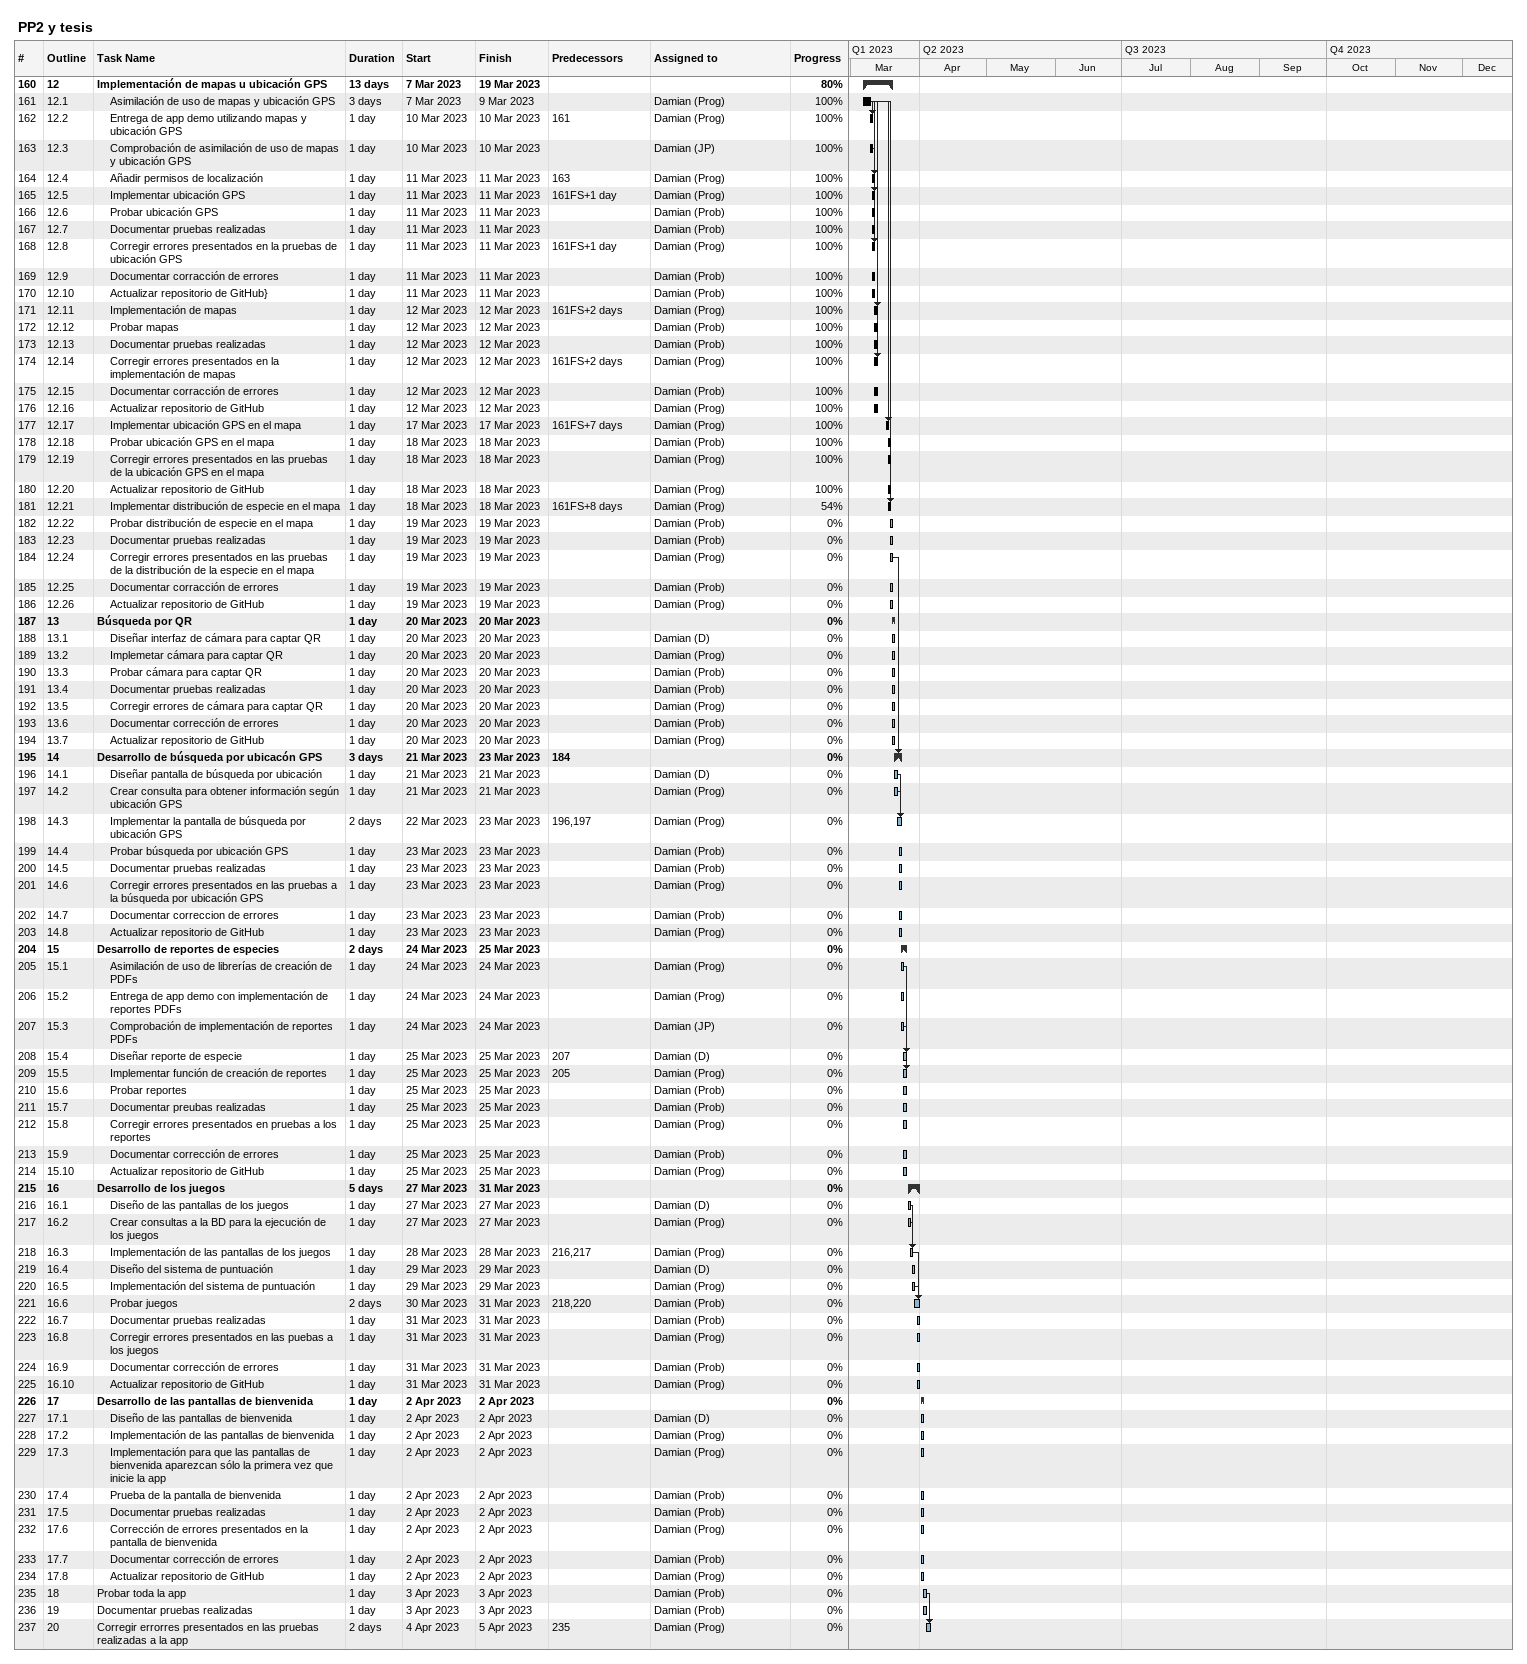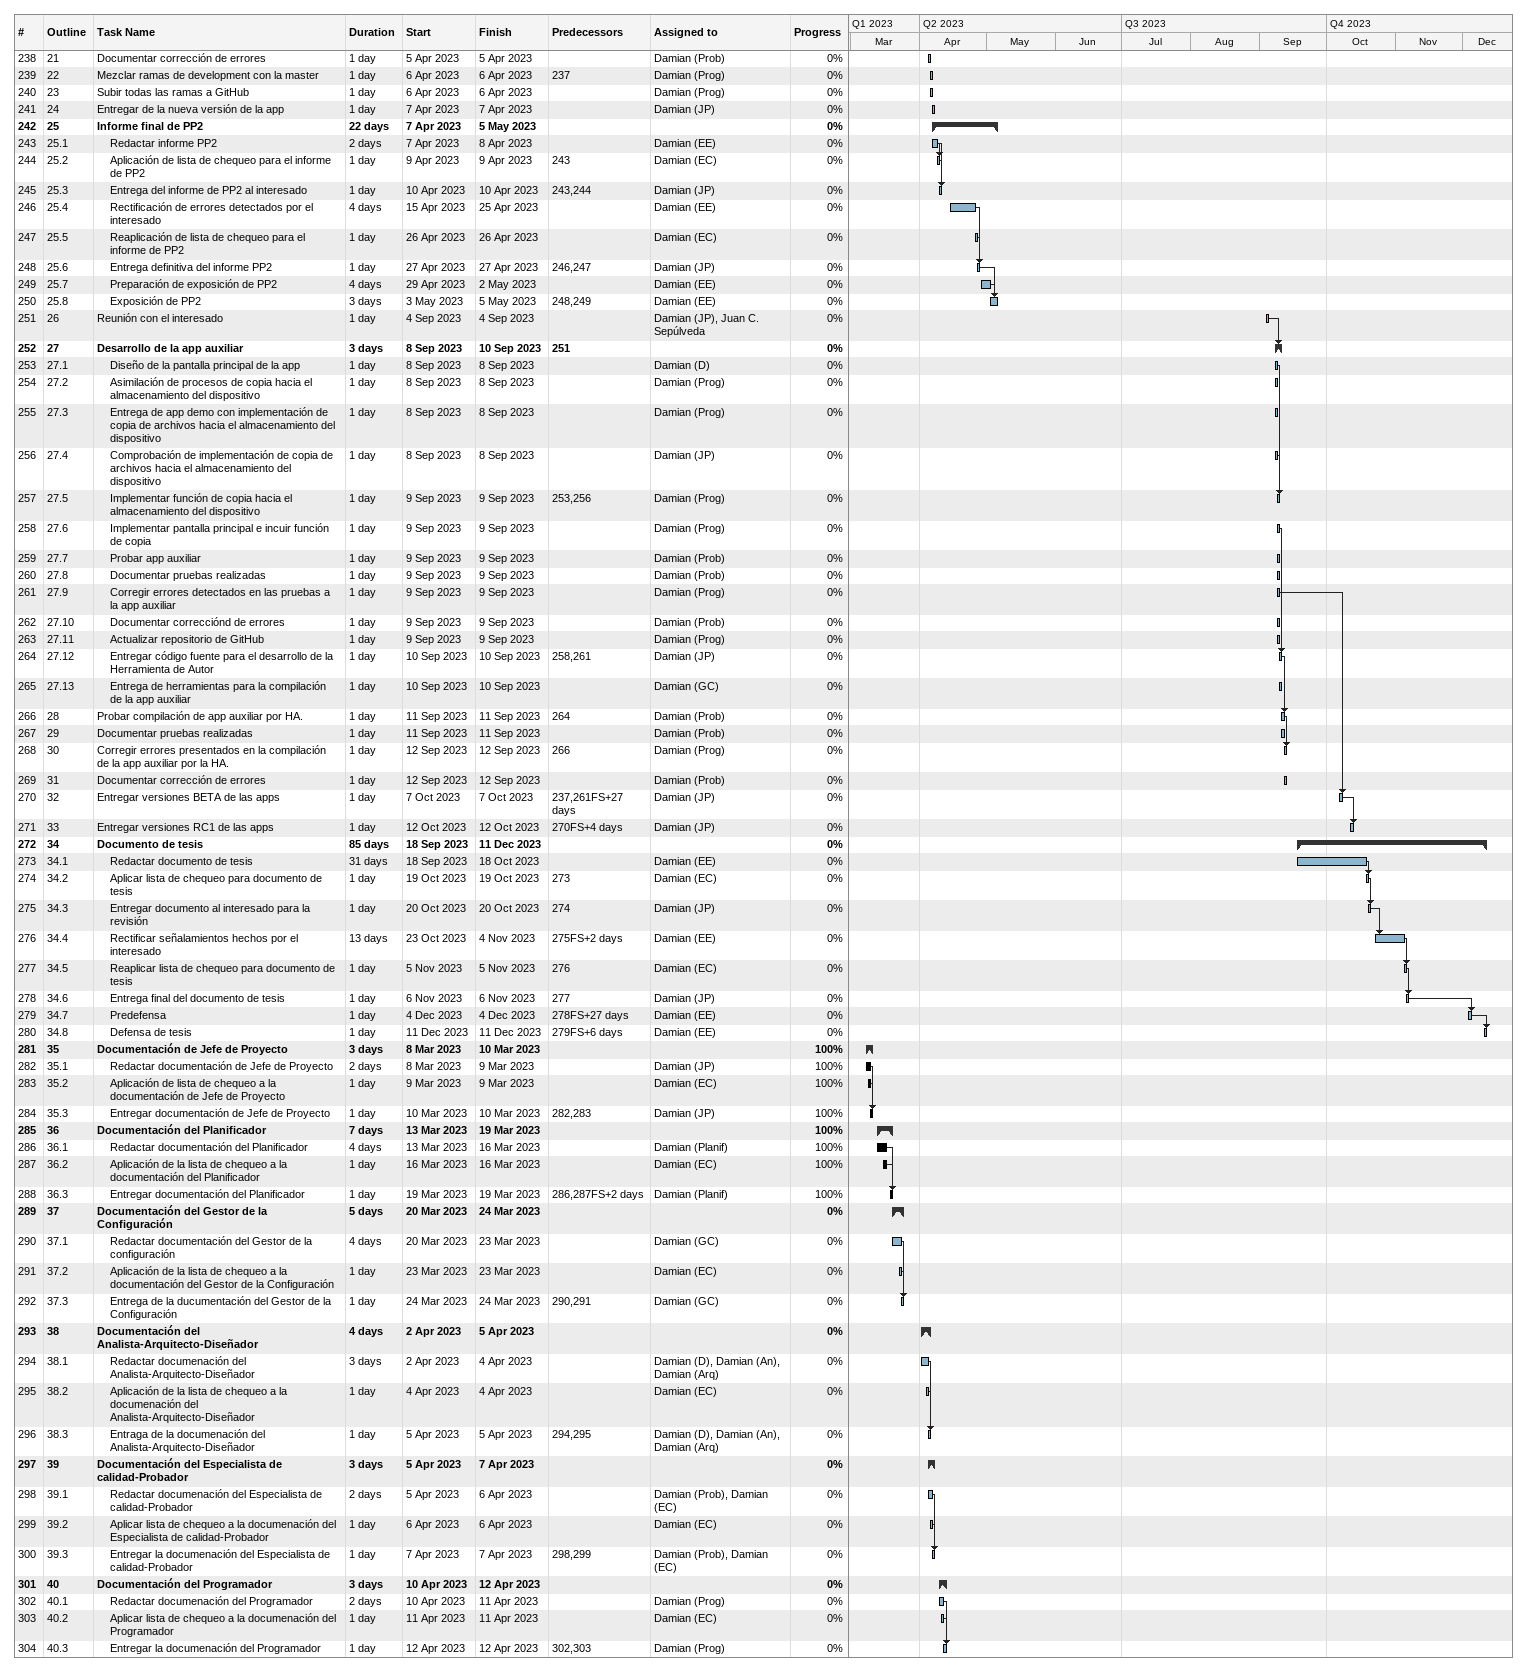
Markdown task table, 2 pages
PP2 y tesis

| ID | WBS | Task | Duration | Start | Finish | Predecessors | Resources | % complete |
|---|---|---|---|---|---|---|---|---|
| 160 | 12 | **Implementación de mapas u ubicación GPS** | 13d | 2023-03-07 | 2023-03-19 |  |  | 80 |
| 161 | 12.1 | Asimilación de uso de mapas y ubicación GPS | 3d | 2023-03-07 | 2023-03-09 |  | Damian (Prog) | 100 |
| 162 | 12.2 | Entrega de app demo utilizando mapas y ubicación GPS | 1d | 2023-03-10 | 2023-03-10 | 161 | Damian (Prog) | 100 |
| 163 | 12.3 | Comprobación de asimilación de uso de mapas y ubicación GPS | 1d | 2023-03-10 | 2023-03-10 |  | Damian (JP) | 100 |
| 164 | 12.4 | Añadir permisos de localización | 1d | 2023-03-11 | 2023-03-11 | 163 | Damian (Prog) | 100 |
| 165 | 12.5 | Implementar ubicación GPS | 1d | 2023-03-11 | 2023-03-11 | 161FS+1d | Damian (Prog) | 100 |
| 166 | 12.6 | Probar ubicación GPS | 1d | 2023-03-11 | 2023-03-11 |  | Damian (Prob) | 100 |
| 167 | 12.7 | Documentar pruebas realizadas | 1d | 2023-03-11 | 2023-03-11 |  | Damian (Prob) | 100 |
| 168 | 12.8 | Corregir errores presentados en la pruebas de ubicación GPS | 1d | 2023-03-11 | 2023-03-11 | 161FS+1d | Damian (Prog) | 100 |
| 169 | 12.9 | Documentar corracción de errores | 1d | 2023-03-11 | 2023-03-11 |  | Damian (Prob) | 100 |
| 170 | 12.10 | Actualizar repositorio de GitHub} | 1d | 2023-03-11 | 2023-03-11 |  | Damian (Prob) | 100 |
| 171 | 12.11 | Implementación de mapas | 1d | 2023-03-12 | 2023-03-12 | 161FS+2d | Damian (Prog) | 100 |
| 172 | 12.12 | Probar mapas | 1d | 2023-03-12 | 2023-03-12 |  | Damian (Prob) | 100 |
| 173 | 12.13 | Documentar pruebas realizadas | 1d | 2023-03-12 | 2023-03-12 |  | Damian (Prob) | 100 |
| 174 | 12.14 | Corregir errores presentados en la implementación de mapas | 1d | 2023-03-12 | 2023-03-12 | 161FS+2d | Damian (Prog) | 100 |
| 175 | 12.15 | Documentar corracción de errores | 1d | 2023-03-12 | 2023-03-12 |  | Damian (Prob) | 100 |
| 176 | 12.16 | Actualizar repositorio de GitHub | 1d | 2023-03-12 | 2023-03-12 |  | Damian (Prog) | 100 |
| 177 | 12.17 | Implementar ubicación GPS en el mapa | 1d | 2023-03-17 | 2023-03-17 | 161FS+7d | Damian (Prog) | 100 |
| 178 | 12.18 | Probar ubicación GPS en el mapa | 1d | 2023-03-18 | 2023-03-18 |  | Damian (Prob) | 100 |
| 179 | 12.19 | Corregir errores presentados en las pruebas de la ubicación GPS en el mapa | 1d | 2023-03-18 | 2023-03-18 |  | Damian (Prog) | 100 |
| 180 | 12.20 | Actualizar repositorio de GitHub | 1d | 2023-03-18 | 2023-03-18 |  | Damian (Prog) | 100 |
| 181 | 12.21 | Implementar distribución de especie en el mapa | 1d | 2023-03-18 | 2023-03-18 | 161FS+8d | Damian (Prog) | 54 |
| 182 | 12.22 | Probar distribución de especie en el mapa | 1d | 2023-03-19 | 2023-03-19 |  | Damian (Prob) | 0 |
| 183 | 12.23 | Documentar pruebas realizadas | 1d | 2023-03-19 | 2023-03-19 |  | Damian (Prob) | 0 |
| 184 | 12.24 | Corregir errores presentados en las pruebas de la distribución de la especie en el mapa | 1d | 2023-03-19 | 2023-03-19 |  | Damian (Prog) | 0 |
| 185 | 12.25 | Documentar corracción de errores | 1d | 2023-03-19 | 2023-03-19 |  | Damian (Prob) | 0 |
| 186 | 12.26 | Actualizar repositorio de GitHub | 1d | 2023-03-19 | 2023-03-19 |  | Damian (Prog) | 0 |
| 187 | 13 | **Búsqueda por QR** | 1d | 2023-03-20 | 2023-03-20 |  |  | 0 |
| 188 | 13.1 | Diseñar interfaz de cámara para captar QR | 1d | 2023-03-20 | 2023-03-20 |  | Damian (D) | 0 |
| 189 | 13.2 | Implemetar cámara para captar QR | 1d | 2023-03-20 | 2023-03-20 |  | Damian (Prog) | 0 |
| 190 | 13.3 | Probar cámara para captar QR | 1d | 2023-03-20 | 2023-03-20 |  | Damian (Prob) | 0 |
| 191 | 13.4 | Documentar pruebas realizadas | 1d | 2023-03-20 | 2023-03-20 |  | Damian (Prob) | 0 |
| 192 | 13.5 | Corregir errores de cámara para captar QR | 1d | 2023-03-20 | 2023-03-20 |  | Damian (Prog) | 0 |
| 193 | 13.6 | Documentar corrección de errores | 1d | 2023-03-20 | 2023-03-20 |  | Damian (Prob) | 0 |
| 194 | 13.7 | Actualizar repositorio de GitHub | 1d | 2023-03-20 | 2023-03-20 |  | Damian (Prog) | 0 |
| 195 | 14 | **Desarrollo de búsqueda por ubicacón GPS** | 3d | 2023-03-21 | 2023-03-23 | 184 |  | 0 |
| 196 | 14.1 | Diseñar pantalla de búsqueda por ubicación | 1d | 2023-03-21 | 2023-03-21 |  | Damian (D) | 0 |
| 197 | 14.2 | Crear consulta para obtener información según ubicación GPS | 1d | 2023-03-21 | 2023-03-21 |  | Damian (Prog) | 0 |
| 198 | 14.3 | Implementar la pantalla de búsqueda por ubicación GPS | 2d | 2023-03-22 | 2023-03-23 | 196, 197 | Damian (Prog) | 0 |
| 199 | 14.4 | Probar búsqueda por ubicación GPS | 1d | 2023-03-23 | 2023-03-23 |  | Damian (Prob) | 0 |
| 200 | 14.5 | Documentar pruebas realizadas | 1d | 2023-03-23 | 2023-03-23 |  | Damian (Prob) | 0 |
| 201 | 14.6 | Corregir errores presentados en las pruebas a la búsqueda por ubicación GPS | 1d | 2023-03-23 | 2023-03-23 |  | Damian (Prog) | 0 |
| 202 | 14.7 | Documentar correccion de errores | 1d | 2023-03-23 | 2023-03-23 |  | Damian (Prob) | 0 |
| 203 | 14.8 | Actualizar repositorio de GitHub | 1d | 2023-03-23 | 2023-03-23 |  | Damian (Prog) | 0 |
| 204 | 15 | **Desarrollo de reportes de especies** | 2d | 2023-03-24 | 2023-03-25 |  |  | 0 |
| 205 | 15.1 | Asimilación de uso de librerías de creación de PDFs | 1d | 2023-03-24 | 2023-03-24 |  | Damian (Prog) | 0 |
| 206 | 15.2 | Entrega de app demo con implementación de reportes PDFs | 1d | 2023-03-24 | 2023-03-24 |  | Damian (Prog) | 0 |
| 207 | 15.3 | Comprobación de implementación de reportes PDFs | 1d | 2023-03-24 | 2023-03-24 |  | Damian (JP) | 0 |
| 208 | 15.4 | Diseñar reporte de especie | 1d | 2023-03-25 | 2023-03-25 | 207 | Damian (D) | 0 |
| 209 | 15.5 | Implementar función de creación de reportes | 1d | 2023-03-25 | 2023-03-25 | 205 | Damian (Prog) | 0 |
| 210 | 15.6 | Probar reportes | 1d | 2023-03-25 | 2023-03-25 |  | Damian (Prob) | 0 |
| 211 | 15.7 | Documentar preubas realizadas | 1d | 2023-03-25 | 2023-03-25 |  | Damian (Prob) | 0 |
| 212 | 15.8 | Corregir errores presentados en pruebas a los reportes | 1d | 2023-03-25 | 2023-03-25 |  | Damian (Prog) | 0 |
| 213 | 15.9 | Documentar corrección de errores | 1d | 2023-03-25 | 2023-03-25 |  | Damian (Prob) | 0 |
| 214 | 15.10 | Actualizar repositorio de GitHub | 1d | 2023-03-25 | 2023-03-25 |  | Damian (Prog) | 0 |
| 215 | 16 | **Desarrollo de los juegos** | 5d | 2023-03-27 | 2023-03-31 |  |  | 0 |
| 216 | 16.1 | Diseño de las pantallas de los juegos | 1d | 2023-03-27 | 2023-03-27 |  | Damian (D) | 0 |
| 217 | 16.2 | Crear consultas a la BD para la ejecución de los juegos | 1d | 2023-03-27 | 2023-03-27 |  | Damian (Prog) | 0 |
| 218 | 16.3 | Implementación de las pantallas de los juegos | 1d | 2023-03-28 | 2023-03-28 | 216, 217 | Damian (Prog) | 0 |
| 219 | 16.4 | Diseño del sistema de puntuación | 1d | 2023-03-29 | 2023-03-29 |  | Damian (D) | 0 |
| 220 | 16.5 | Implementación del sistema de puntuación | 1d | 2023-03-29 | 2023-03-29 |  | Damian (Prog) | 0 |
| 221 | 16.6 | Probar juegos | 2d | 2023-03-30 | 2023-03-31 | 218, 220 | Damian (Prob) | 0 |
| 222 | 16.7 | Documentar pruebas realizadas | 1d | 2023-03-31 | 2023-03-31 |  | Damian (Prob) | 0 |
| 223 | 16.8 | Corregir errores presentados en las puebas a los juegos | 1d | 2023-03-31 | 2023-03-31 |  | Damian (Prog) | 0 |
| 224 | 16.9 | Documentar corrección de errores | 1d | 2023-03-31 | 2023-03-31 |  | Damian (Prob) | 0 |
| 225 | 16.10 | Actualizar repositorio de GitHub | 1d | 2023-03-31 | 2023-03-31 |  | Damian (Prog) | 0 |
| 226 | 17 | **Desarrollo de las pantallas de bienvenida** | 1d | 2023-04-02 | 2023-04-02 |  |  | 0 |
| 227 | 17.1 | Diseño de las pantallas de bienvenida | 1d | 2023-04-02 | 2023-04-02 |  | Damian (D) | 0 |
| 228 | 17.2 | Implementación de las pantallas de bienvenida | 1d | 2023-04-02 | 2023-04-02 |  | Damian (Prog) | 0 |
| 229 | 17.3 | Implementación para que las pantallas de bienvenida aparezcan sólo la primera vez que inicie la app | 1d | 2023-04-02 | 2023-04-02 |  | Damian (Prog) | 0 |
| 230 | 17.4 | Prueba de la pantalla de bienvenida | 1d | 2023-04-02 | 2023-04-02 |  | Damian (Prob) | 0 |
| 231 | 17.5 | Documentar pruebas realizadas | 1d | 2023-04-02 | 2023-04-02 |  | Damian (Prob) | 0 |
| 232 | 17.6 | Corrección de errores presentados en la pantalla de bienvenida | 1d | 2023-04-02 | 2023-04-02 |  | Damian (Prog) | 0 |
| 233 | 17.7 | Documentar corrección de errores | 1d | 2023-04-02 | 2023-04-02 |  | Damian (Prob) | 0 |
| 234 | 17.8 | Actualizar repositorio de GitHub | 1d | 2023-04-02 | 2023-04-02 |  | Damian (Prog) | 0 |
| 235 | 18 | Probar toda la app | 1d | 2023-04-03 | 2023-04-03 |  | Damian (Prob) | 0 |
| 236 | 19 | Documentar pruebas realizadas | 1d | 2023-04-03 | 2023-04-03 |  | Damian (Prob) | 0 |
| 237 | 20 | Corregir errorres presentados en las pruebas realizadas a la app | 2d | 2023-04-04 | 2023-04-05 | 235 | Damian (Prog) | 0 |
| 238 | 21 | Documentar corrección de errores | 1d | 2023-04-05 | 2023-04-05 |  | Damian (Prob) | 0 |
| 239 | 22 | Mezclar ramas de development con la master | 1d | 2023-04-06 | 2023-04-06 | 237 | Damian (Prog) | 0 |
| 240 | 23 | Subir todas las ramas a GitHub | 1d | 2023-04-06 | 2023-04-06 |  | Damian (Prog) | 0 |
| 241 | 24 | Entregar de la nueva versión de la app | 1d | 2023-04-07 | 2023-04-07 |  | Damian (JP) | 0 |
| 242 | 25 | **Informe final de PP2** | 22d | 2023-04-07 | 2023-05-05 |  |  | 0 |
| 243 | 25.1 | Redactar informe PP2 | 2d | 2023-04-07 | 2023-04-08 |  | Damian (EE) | 0 |
| 244 | 25.2 | Aplicación de lista de chequeo para el informe de PP2 | 1d | 2023-04-09 | 2023-04-09 | 243 | Damian (EC) | 0 |
| 245 | 25.3 | Entrega del informe de PP2 al interesado | 1d | 2023-04-10 | 2023-04-10 | 243, 244 | Damian (JP) | 0 |
| 246 | 25.4 | Rectificación de errores detectados por el interesado | 4d | 2023-04-15 | 2023-04-25 |  | Damian (EE) | 0 |
| 247 | 25.5 | Reaplicación de lista de chequeo para el informe de PP2 | 1d | 2023-04-26 | 2023-04-26 |  | Damian (EC) | 0 |
| 248 | 25.6 | Entrega definitiva del informe PP2 | 1d | 2023-04-27 | 2023-04-27 | 246, 247 | Damian (JP) | 0 |
| 249 | 25.7 | Preparación de exposición de PP2 | 4d | 2023-04-29 | 2023-05-02 |  | Damian (EE) | 0 |
| 250 | 25.8 | Exposición de PP2 | 3d | 2023-05-03 | 2023-05-05 | 248, 249 | Damian (EE) | 0 |
| 251 | 26 | Reunión con el interesado | 1d | 2023-09-04 | 2023-09-04 |  | Damian (JP), Juan C. Sepúlveda | 0 |
| 252 | 27 | **Desarrollo de la app auxiliar** | 3d | 2023-09-08 | 2023-09-10 | 251 |  | 0 |
| 253 | 27.1 | Diseño de la pantalla principal de la app | 1d | 2023-09-08 | 2023-09-08 |  | Damian (D) | 0 |
| 254 | 27.2 | Asimilación de procesos de copia hacia el almacenamiento del dispositivo | 1d | 2023-09-08 | 2023-09-08 |  | Damian (Prog) | 0 |
| 255 | 27.3 | Entrega de app demo con implementación de copia de archivos hacia el almacenamiento del dispositivo | 1d | 2023-09-08 | 2023-09-08 |  | Damian (Prog) | 0 |
| 256 | 27.4 | Comprobación de implementación de copia de archivos hacia el almacenamiento del dispositivo | 1d | 2023-09-08 | 2023-09-08 |  | Damian (JP) | 0 |
| 257 | 27.5 | Implementar función de copia hacia el almacenamiento del dispositivo | 1d | 2023-09-09 | 2023-09-09 | 253, 256 | Damian (Prog) | 0 |
| 258 | 27.6 | Implementar pantalla principal e incuir función de copia | 1d | 2023-09-09 | 2023-09-09 |  | Damian (Prog) | 0 |
| 259 | 27.7 | Probar app auxiliar | 1d | 2023-09-09 | 2023-09-09 |  | Damian (Prob) | 0 |
| 260 | 27.8 | Documentar pruebas realizadas | 1d | 2023-09-09 | 2023-09-09 |  | Damian (Prob) | 0 |
| 261 | 27.9 | Corregir errores detectados en las pruebas a la app auxiliar | 1d | 2023-09-09 | 2023-09-09 |  | Damian (Prog) | 0 |
| 262 | 27.10 | Documentar correcciónd de errores | 1d | 2023-09-09 | 2023-09-09 |  | Damian (Prob) | 0 |
| 263 | 27.11 | Actualizar repositorio de GitHub | 1d | 2023-09-09 | 2023-09-09 |  | Damian (Prog) | 0 |
| 264 | 27.12 | Entregar código fuente para el desarrollo de la Herramienta de Autor | 1d | 2023-09-10 | 2023-09-10 | 258, 261 | Damian (JP) | 0 |
| 265 | 27.13 | Entrega de herramientas para la compilación de la app auxiliar | 1d | 2023-09-10 | 2023-09-10 |  | Damian (GC) | 0 |
| 266 | 28 | Probar compilación de app auxiliar por HA. | 1d | 2023-09-11 | 2023-09-11 | 264 | Damian (Prob) | 0 |
| 267 | 29 | Documentar pruebas realizadas | 1d | 2023-09-11 | 2023-09-11 |  | Damian (Prob) | 0 |
| 268 | 30 | Corregir errores presentados en la compilación de la app auxiliar por la HA. | 1d | 2023-09-12 | 2023-09-12 | 266 | Damian (Prog) | 0 |
| 269 | 31 | Documentar corrección de errores | 1d | 2023-09-12 | 2023-09-12 |  | Damian (Prob) | 0 |
| 270 | 32 | Entregar versiones BETA de las apps | 1d | 2023-10-07 | 2023-10-07 | 237, 261FS+27d | Damian (JP) | 0 |
| 271 | 33 | Entregar versiones RC1 de las apps | 1d | 2023-10-12 | 2023-10-12 | 270FS+4d | Damian (JP) | 0 |
| 272 | 34 | **Documento de tesis** | 85d | 2023-09-18 | 2023-12-11 |  |  | 0 |
| 273 | 34.1 | Redactar documento de tesis | 31d | 2023-09-18 | 2023-10-18 |  | Damian (EE) | 0 |
| 274 | 34.2 | Aplicar lista de chequeo para documento de tesis | 1d | 2023-10-19 | 2023-10-19 | 273 | Damian (EC) | 0 |
| 275 | 34.3 | Entregar documento al interesado para la revisión | 1d | 2023-10-20 | 2023-10-20 | 274 | Damian (JP) | 0 |
| 276 | 34.4 | Rectificar señalamientos hechos por el interesado | 13d | 2023-10-23 | 2023-11-04 | 275FS+2d | Damian (EE) | 0 |
| 277 | 34.5 | Reaplicar lista de chequeo para documento de tesis | 1d | 2023-11-05 | 2023-11-05 | 276 | Damian (EC) | 0 |
| 278 | 34.6 | Entrega final del documento de tesis | 1d | 2023-11-06 | 2023-11-06 | 277 | Damian (JP) | 0 |
| 279 | 34.7 | Predefensa | 1d | 2023-12-04 | 2023-12-04 | 278FS+27d | Damian (EE) | 0 |
| 280 | 34.8 | Defensa de tesis | 1d | 2023-12-11 | 2023-12-11 | 279FS+6d | Damian (EE) | 0 |
| 281 | 35 | **Documentación de Jefe de Proyecto** | 3d | 2023-03-08 | 2023-03-10 |  |  | 100 |
| 282 | 35.1 | Redactar documentación de Jefe de Proyecto | 2d | 2023-03-08 | 2023-03-09 |  | Damian (JP) | 100 |
| 283 | 35.2 | Aplicación de lista de chequeo a la documentación de Jefe de Proyecto | 1d | 2023-03-09 | 2023-03-09 |  | Damian (EC) | 100 |
| 284 | 35.3 | Entregar documentación de Jefe de Proyecto | 1d | 2023-03-10 | 2023-03-10 | 282, 283 | Damian (JP) | 100 |
| 285 | 36 | **Documentación del Planificador** | 7d | 2023-03-13 | 2023-03-19 |  |  | 100 |
| 286 | 36.1 | Redactar documentación del Planificador | 4d | 2023-03-13 | 2023-03-16 |  | Damian (Planif) | 100 |
| 287 | 36.2 | Aplicación de la lista de chequeo a la documentación del Planificador | 1d | 2023-03-16 | 2023-03-16 |  | Damian (EC) | 100 |
| 288 | 36.3 | Entregar documentación del Planificador | 1d | 2023-03-19 | 2023-03-19 | 286, 287FS+2d | Damian (Planif) | 100 |
| 289 | 37 | **Documentación del Gestor de la Configuración** | 5d | 2023-03-20 | 2023-03-24 |  |  | 0 |
| 290 | 37.1 | Redactar documentación del Gestor de la configuración | 4d | 2023-03-20 | 2023-03-23 |  | Damian (GC) | 0 |
| 291 | 37.2 | Aplicación de la lista de chequeo a la documentación del Gestor de la Configuración | 1d | 2023-03-23 | 2023-03-23 |  | Damian (EC) | 0 |
| 292 | 37.3 | Entrega de la ducumentación del Gestor de la Configuración | 1d | 2023-03-24 | 2023-03-24 | 290, 291 | Damian (GC) | 0 |
| 293 | 38 | **Documentación del Analista-Arquitecto-Diseñador** | 4d | 2023-04-02 | 2023-04-05 |  |  | 0 |
| 294 | 38.1 | Redactar documenación del Analista-Arquitecto-Diseñador | 3d | 2023-04-02 | 2023-04-04 |  | Damian (D), Damian (An), Damian (Arq) | 0 |
| 295 | 38.2 | Aplicación de la lista de chequeo a la documenación del Analista-Arquitecto-Diseñador | 1d | 2023-04-04 | 2023-04-04 |  | Damian (EC) | 0 |
| 296 | 38.3 | Entraga de la documenación del Analista-Arquitecto-Diseñador | 1d | 2023-04-05 | 2023-04-05 | 294, 295 | Damian (D), Damian (An), Damian (Arq) | 0 |
| 297 | 39 | **Documentación del Especialista de calidad-Probador** | 3d | 2023-04-05 | 2023-04-07 |  |  | 0 |
| 298 | 39.1 | Redactar documenación del Especialista de calidad-Probador | 2d | 2023-04-05 | 2023-04-06 |  | Damian (Prob), Damian (EC) | 0 |
| 299 | 39.2 | Aplicar lista de chequeo a la documenación del Especialista de calidad-Probador | 1d | 2023-04-06 | 2023-04-06 |  | Damian (EC) | 0 |
| 300 | 39.3 | Entregar la documenación del Especialista de calidad-Probador | 1d | 2023-04-07 | 2023-04-07 | 298, 299 | Damian (Prob), Damian (EC) | 0 |
| 301 | 40 | **Documentación del Programador** | 3d | 2023-04-10 | 2023-04-12 |  |  | 0 |
| 302 | 40.1 | Redactar documenación del Programador | 2d | 2023-04-10 | 2023-04-11 |  | Damian (Prog) | 0 |
| 303 | 40.2 | Aplicar lista de chequeo a la documenación del Programador | 1d | 2023-04-11 | 2023-04-11 |  | Damian (EC) | 0 |
| 304 | 40.3 | Entregar la documenación del Programador | 1d | 2023-04-12 | 2023-04-12 | 302, 303 | Damian (Prog) | 0 |
